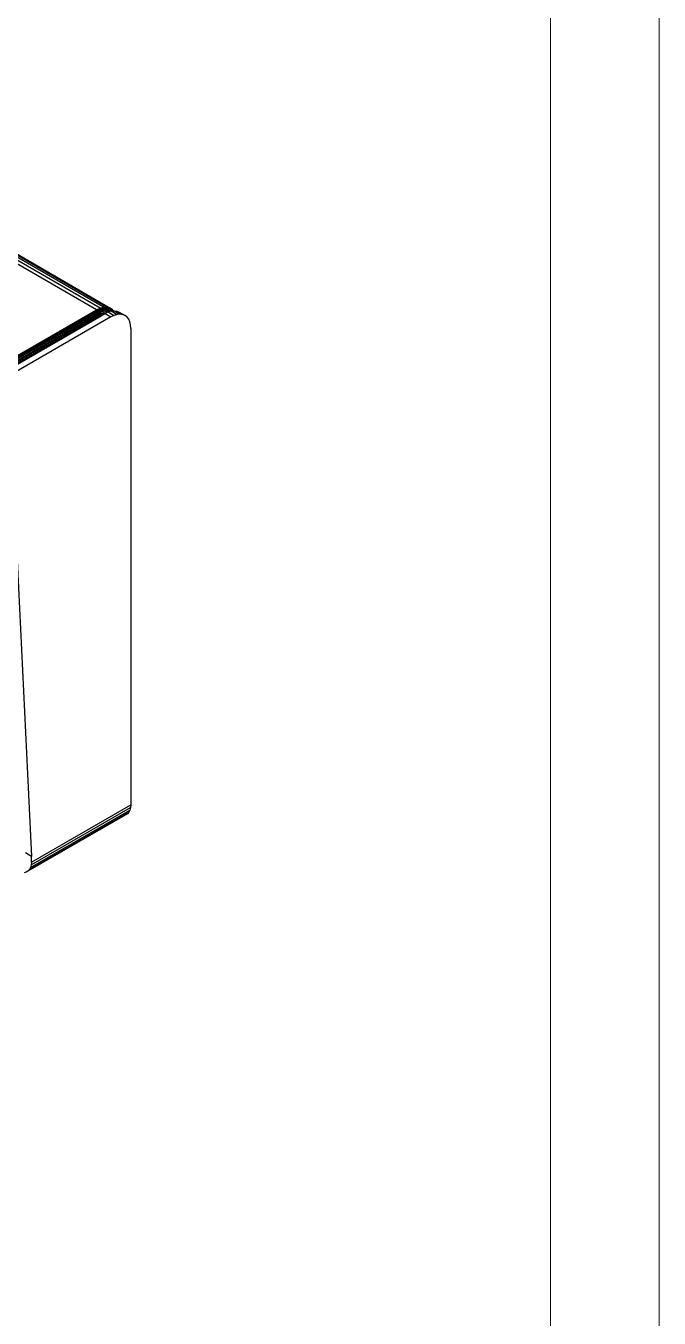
# Model space of a CAD drawing. Header units: millimetres. Extents: x 2144 to 4750, y 92 to 3343.
# Drawn here: x 4300 to 4750, y 1963 to 2882 of the extents above; entities that cross this region are included whole.
import ezdxf

# ---------------------------------------------------------------- set-up
doc = ezdxf.new("R2010")
doc.units = ezdxf.units.MM
doc.layers.add('tabelka', color=155, linetype='Continuous')

msp = doc.modelspace()

# ---------------------------------------------------------------- linework, layer by layer
for p, q in [((4349.85, 2679.81), (4015.38, 2872.91)), ((4352.3, 2680.98), (4017.84, 2874.08)), ((4354.68, 2681.62), (4020.22, 2874.72)), ((4356.92, 2681.7), (4022.46, 2874.81)), ((4358.94, 2681.24), (4024.48, 2874.34)), ((4281.26, 2640.21), (4349.85, 2679.81)), ((4281.87, 2639.79), (4350.46, 2679.39)), ((4282.47, 2639.27), (4351.06, 2678.87)), ((4283.02, 2638.64), (4351.61, 2678.24)), ((4283.53, 2637.94), (4352.12, 2677.54)), ((4352.55, 2676.79), (4283.97, 2637.19)), ((4352.91, 2676), (4284.32, 2636.4)), ((4284.47, 2635.94), (4353.06, 2675.54)), ((4349.85, 2679.81), (4352.3, 2680.98)), ((4350.46, 2679.39), (4349.85, 2679.81)), ((4352.91, 2680.56), (4350.46, 2679.39)), ((4351.06, 2678.87), (4350.46, 2679.39)), ((4353.47, 2680.02), (4351.06, 2678.87)), ((4351.61, 2678.24), (4351.06, 2678.87)), ((4353.99, 2679.37), (4351.61, 2678.24)), ((4352.12, 2677.54), (4351.61, 2678.24)), ((4354.43, 2678.64), (4352.12, 2677.54)), ((4352.12, 2677.54), (4352.55, 2676.79)), ((4352.3, 2680.98), (4354.68, 2681.62)), ((4352.91, 2680.56), (4352.3, 2680.98)), ((4352.55, 2676.79), (4354.79, 2677.85)), ((4352.55, 2676.79), (4352.91, 2676)), ((4355.28, 2681.19), (4352.91, 2680.56)), ((4353.47, 2680.02), (4352.91, 2680.56)), ((4352.91, 2676), (4355.06, 2677.02)), ((4352.91, 2676), (4353.06, 2675.54)), ((4353.06, 2675.54), (4355.11, 2676.73)), ((4355.82, 2680.65), (4353.47, 2680.02)), ((4353.99, 2679.37), (4353.47, 2680.02)), ((4356.29, 2679.99), (4353.99, 2679.37)), ((4354.43, 2678.64), (4353.99, 2679.37)), ((4356.67, 2679.25), (4354.43, 2678.64)), ((4354.79, 2677.85), (4354.43, 2678.64)), ((4354.68, 2681.62), (4356.92, 2681.7)), ((4355.28, 2681.19), (4354.68, 2681.62)), ((4356.96, 2678.43), (4354.79, 2677.85)), ((4354.79, 2677.85), (4355.06, 2677.02)), ((4355.06, 2677.02), (4356.23, 2677.34)), ((4355.06, 2677.02), (4355.11, 2676.73)), ((4355.11, 2676.73), (4355.86, 2677.16)), ((4357.5, 2681.28), (4355.28, 2681.19)), ((4355.82, 2680.65), (4355.28, 2681.19)), ((4358.02, 2680.73), (4355.82, 2680.65)), ((4356.29, 2679.99), (4355.82, 2680.65)), ((4355.86, 2677.16), (4356.23, 2677.34)), ((4355.86, 2677.16), (4360.1, 2674.71)), ((4356.23, 2677.34), (4357.1, 2677.76)), ((4358.45, 2680.07), (4356.29, 2679.99)), ((4356.67, 2679.25), (4356.29, 2679.99)), ((4358.78, 2679.33), (4356.67, 2679.25)), ((4356.96, 2678.43), (4356.67, 2679.25)), ((4356.92, 2681.7), (4358.94, 2681.24)), ((4357.5, 2681.28), (4356.92, 2681.7)), ((4358.99, 2678.51), (4356.96, 2678.43)), ((4357.1, 2677.76), (4356.96, 2678.43)), ((4357.1, 2677.76), (4358.07, 2678.23)), ((4358.02, 2680.73), (4357.5, 2681.28)), ((4359.52, 2680.82), (4357.5, 2681.28)), ((4358.45, 2680.07), (4358.02, 2680.73)), ((4360.01, 2680.27), (4358.02, 2680.73)), ((4358.07, 2678.23), (4358.99, 2678.51)), ((4358.07, 2678.23), (4362.31, 2675.78)), ((4358.78, 2679.33), (4358.45, 2680.07)), ((4360.4, 2679.62), (4358.45, 2680.07)), ((4358.99, 2678.51), (4358.78, 2679.33)), ((4360.56, 2678.91), (4358.78, 2679.33)), ((4358.94, 2681.24), (4360.68, 2680.23)), ((4359.52, 2680.82), (4358.94, 2681.24)), ((4358.99, 2678.51), (4360.23, 2678.88)), ((4360.01, 2680.27), (4359.52, 2680.82)), ((4361.25, 2679.81), (4359.52, 2680.82)), ((4360.4, 2679.62), (4360.01, 2680.27)), ((4361.73, 2679.28), (4360.01, 2680.27)), ((4362.31, 2675.78), (4360.1, 2674.71)), ((4360.23, 2678.88), (4360.56, 2678.91)), ((4360.23, 2678.88), (4364.47, 2676.43)), ((4360.66, 2678.92), (4360.4, 2679.62)), ((4361.47, 2679), (4360.4, 2679.62)), ((4360.56, 2678.91), (4360.66, 2678.92)), ((4360.66, 2678.92), (4361.47, 2679)), ((4361.25, 2679.81), (4360.68, 2680.23)), ((4361.73, 2679.28), (4361.25, 2679.81)), ((4361.47, 2679), (4361.86, 2679.04)), ((4361.86, 2679.04), (4361.73, 2679.28)), ((4361.94, 2679.05), (4361.73, 2679.28)), ((4361.86, 2679.04), (4361.94, 2679.05)), ((4361.94, 2679.05), (4362.28, 2679.08)), ((4362.28, 2679.08), (4364.17, 2678.84)), ((4362.28, 2679.08), (4366.52, 2676.63)), ((4364.47, 2676.43), (4362.31, 2675.78)), ((4364.17, 2678.84), (4365.86, 2678.15)), ((4364.17, 2678.84), (4368.41, 2676.39)), ((4366.52, 2676.63), (4364.47, 2676.43)), ((4365.86, 2678.15), (4370.1, 2675.7)), ((4368.41, 2676.39), (4366.52, 2676.63)), ((4370.1, 2675.7), (4368.41, 2676.39)), ((4371.54, 2674.58), (4370.1, 2675.7)), ((4360.1, 2674.71), (4070.19, 2507.33)), ((4372.7, 2673.07), (4371.54, 2674.58)), ((4373.55, 2671.19), (4372.7, 2673.07)), ((4374.07, 2669), (4373.55, 2671.19)), ((4374.24, 2666.54), (4374.07, 2669)), ((4374.24, 2666.54), (4374.24, 2327.7)), ((4289.39, 2584.89), (4303.53, 2290.95)), ((4303.37, 2284.84), (4374.08, 2325.66)), ((4303.53, 2286.87), (4374.24, 2327.7)), ((4374.08, 2325.66), (4373.6, 2323.88)), ((4374.24, 2327.7), (4374.08, 2325.66)), ((4371.76, 2321.26), (4301.05, 2280.43)), ((4302.11, 2281.57), (4372.82, 2322.39)), ((4302.89, 2283.05), (4373.6, 2323.88)), ((4372.82, 2322.39), (4371.76, 2321.26)), ((4373.6, 2323.88), (4372.82, 2322.39)), ((4303.53, 2290.95), (4299.29, 2293.4)), ((4303.53, 2286.87), (4303.53, 2290.95)), ((4299.74, 2279.68), (4298.23, 2279.33)), ((4301.05, 2280.43), (4299.74, 2279.68)), ((4302.11, 2281.57), (4301.05, 2280.43)), ((4302.89, 2283.05), (4302.11, 2281.57)), ((4303.37, 2284.84), (4302.89, 2283.05)), ((4303.53, 2286.87), (4303.37, 2284.84))]:
    msp.add_line(p, q)
at = {"layer": 'tabelka', "lineweight": 5}
for points in [[(2144.22, 3342.69), (4750.24, 3342.69), (4750.24, 91.89), (2144.22, 91.89)], [(2221.62, 3265.29), (4672.84, 3265.29), (4672.84, 169.29), (2221.62, 169.29)]]:
    msp.add_lwpolyline(points, close=True, dxfattribs=at)

doc.saveas('drawing.dxf')
